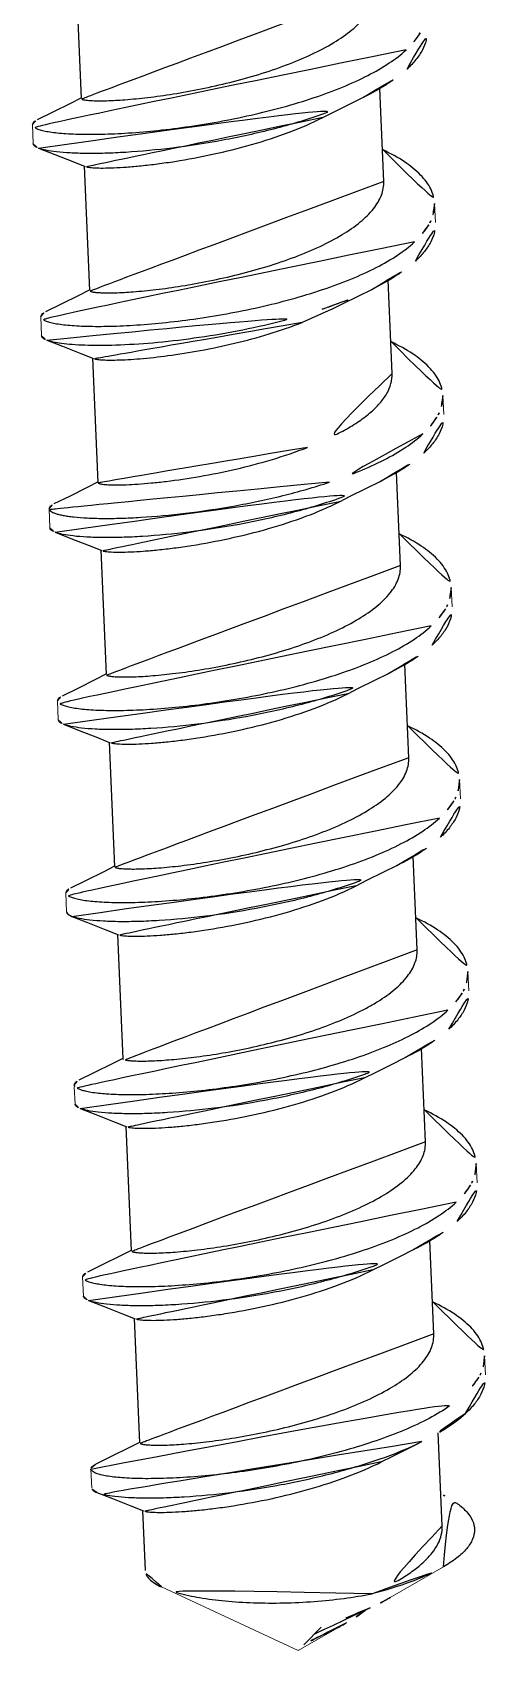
# Model space of a CAD drawing. Extents: x 16296675204 to 16296683393, y -37409618576 to -37409617244.
# Drawn here: x 16296676420.35 to 16296676424.9, y -37409617616.75 to -37409617600.48 of the extents above; entities that cross this region are included whole.
import ezdxf

# ---------------------------------------------------------------- set-up
doc = ezdxf.new("R2010")
doc.units = 0
doc.header["$LTSCALE"] = 10
doc.header["$MEASUREMENT"] = 0
doc.linetypes.add('ACAD_ISO02W100', pattern=[15, 12, -3])
doc.layers.get('0').update_dxf_attribs({"linetype": 'CONTINUOUS'})
doc.layers.add('虚线', color=8, linetype='ACAD_ISO02W100', lineweight=20)

msp = doc.modelspace()

# ---------------------------------------------------------------- linework, layer by layer
at = {"color": 7, "linetype": 'Continuous'}
for p, q in [((16296676420.784361, -37409617599.892418), (16296676420.838699, -37409617601.142899)), ((16296676423.87781, -37409617601.978027), (16296676423.83712, -37409617601.041451)), ((16296676420.75596, -37409617601.777939), (16296676420.877769, -37409617601.826942)), ((16296676420.86825, -37409617601.823112), (16296676420.922581, -37409617603.073593)), ((16296676423.961691, -37409617603.908722), (16296676423.92095, -37409617602.970917)), ((16296676423.34869, -37409617603.265869), (16296676423.057341, -37409617603.395668)), ((16296676420.83614, -37409617603.707153), (16296676420.961651, -37409617603.757629)), ((16296676420.952141, -37409617603.753807), (16296676421.00647, -37409617605.004288)), ((16296676424.04558, -37409617605.839417), (16296676424.004881, -37409617604.902748)), ((16296676420.920031, -37409617605.637848), (16296676421.04553, -37409617605.688316)), ((16296676421.03602, -37409617605.684502), (16296676421.090349, -37409617606.934982)), ((16296676424.129471, -37409617607.770103), (16296676424.088779, -37409617606.833641)), ((16296676421.00391, -37409617607.568542), (16296676421.129419, -37409617607.619019)), ((16296676421.1199, -37409617607.615189), (16296676421.174231, -37409617608.865677)), ((16296676424.21335, -37409617609.700798), (16296676424.17263, -37409617608.763519)), ((16296676420.693581, -37409617609.321777), (16296676420.702009, -37409617609.339539)), ((16296676420.702009, -37409617609.339539), (16296676420.74581, -37409617609.365227)), ((16296676421.087799, -37409617609.499237), (16296676421.213301, -37409617609.549713)), ((16296676421.203791, -37409617609.545883), (16296676421.25812, -37409617610.796356)), ((16296676424.29723, -37409617611.631493), (16296676424.25654, -37409617610.694817)), ((16296676421.264151, -37409617610.802963), (16296676421.25812, -37409617610.796356)), ((16296676420.7775, -37409617611.077164), (16296676420.769079, -37409617611.059402)), ((16296676421.17168, -37409617611.429916), (16296676421.29719, -37409617611.480408)), ((16296676421.28767, -37409617611.476578), (16296676421.341999, -37409617612.727058)), ((16296676424.381121, -37409617613.562187), (16296676424.340429, -37409617612.625732)), ((16296676421.255569, -37409617613.360619), (16296676421.381069, -37409617613.411087)), ((16296676421.371559, -37409617613.407272), (16296676421.42589, -37409617614.657753)), ((16296676424.465, -37409617615.492882), (16296676424.42433, -37409617614.556648)), ((16296676421.339451, -37409617615.291313), (16296676421.464951, -37409617615.341789)), ((16296676421.455441, -37409617615.337967), (16296676421.48167, -37409617615.941742)), ((16296676423.37236, -37409617616.489594), (16296676423.567551, -37409617616.397972)), ((16296676423.567551, -37409617616.397972), (16296676423.74036, -37409617616.317581)), ((16296676423.07589, -37409617616.687668), (16296676423.250389, -37409617616.509583)), ((16296676423.257429, -37409617616.544579), (16296676423.175989, -37409617616.584213)), ((16296676423.257429, -37409617616.544579), (16296676423.283319, -37409617616.532066)), ((16296676423.283319, -37409617616.532066), (16296676423.37236, -37409617616.489594)), ((16296676423.50528, -37409617616.46566), (16296676423.498039, -37409617616.469818))]:
    msp.add_line(p, q, dxfattribs=at)
for points in [[(16296676420.836849, -37409617601.139267), (16296676420.73061, -37409617601.193153), (16296676420.553089, -37409617601.281754), (16296676420.397909, -37409617601.358124)], [(16296676423.264811, -37409617601.335182), (16296676423.3741, -37409617601.279778), (16296676423.535601, -37409617601.199219), (16296676423.674179, -37409617601.131027)], [(16296676420.41025, -37409617601.642464), (16296676420.573629, -37409617601.705917), (16296676420.75596, -37409617601.777939)], [(16296676420.92074, -37409617603.069962), (16296676420.814501, -37409617603.12384), (16296676420.636971, -37409617603.212448), (16296676420.4818, -37409617603.288818)], [(16296676423.34869, -37409617603.265869), (16296676423.457991, -37409617603.210472), (16296676423.61948, -37409617603.129913), (16296676423.75807, -37409617603.061722)], [(16296676420.49415, -37409617603.573158), (16296676420.65168, -37409617603.634338), (16296676420.83614, -37409617603.707153)], [(16296676421.00462, -37409617605.000664), (16296676420.89838, -37409617605.054527), (16296676420.72086, -37409617605.143143), (16296676420.56568, -37409617605.219513)], [(16296676423.432581, -37409617605.196564), (16296676423.54187, -37409617605.141159), (16296676423.703369, -37409617605.060608), (16296676423.841949, -37409617604.992416)], [(16296676420.578039, -37409617605.503853), (16296676420.735571, -37409617605.565033), (16296676420.920031, -37409617605.637848)], [(16296676421.088511, -37409617606.931351), (16296676420.98226, -37409617606.985229), (16296676420.804741, -37409617607.073837), (16296676420.64957, -37409617607.1502)], [(16296676423.51646, -37409617607.127258), (16296676423.625759, -37409617607.071854), (16296676423.787251, -37409617606.991302), (16296676423.92584, -37409617606.923111)], [(16296676420.661921, -37409617607.43454), (16296676420.81945, -37409617607.495728), (16296676421.00391, -37409617607.568542)], [(16296676421.17239, -37409617608.862053), (16296676421.066151, -37409617608.915916), (16296676420.88863, -37409617609.004517), (16296676420.73345, -37409617609.080887)], [(16296676423.600349, -37409617609.057953), (16296676423.709641, -37409617609.002548), (16296676423.87114, -37409617608.921989), (16296676424.00972, -37409617608.853813)], [(16296676420.74581, -37409617609.365227), (16296676420.903339, -37409617609.426407), (16296676421.087799, -37409617609.499237)], [(16296676421.256281, -37409617610.792732), (16296676421.15003, -37409617610.846611), (16296676420.972509, -37409617610.935219), (16296676420.817341, -37409617611.011589)], [(16296676423.684231, -37409617610.988647), (16296676423.79353, -37409617610.933243), (16296676423.955021, -37409617610.852676), (16296676424.093611, -37409617610.7845)], [(16296676420.829691, -37409617611.295929), (16296676420.987221, -37409617611.357109), (16296676421.17168, -37409617611.429916)], [(16296676421.34016, -37409617612.723427), (16296676421.233919, -37409617612.777313), (16296676421.0564, -37409617612.865913), (16296676420.90122, -37409617612.942284)], [(16296676423.76812, -37409617612.919342), (16296676423.877411, -37409617612.863937), (16296676424.0389, -37409617612.783379), (16296676424.17749, -37409617612.715187)], [(16296676420.91358, -37409617613.226624), (16296676421.0711, -37409617613.287804), (16296676421.255569, -37409617613.360619)], [(16296676421.424049, -37409617614.654121), (16296676421.317801, -37409617614.708), (16296676421.14028, -37409617614.796608), (16296676420.985109, -37409617614.872978)], [(16296676423.851999, -37409617614.850029), (16296676423.9613, -37409617614.794632), (16296676424.122789, -37409617614.714073), (16296676424.261379, -37409617614.645882)], [(16296676420.997459, -37409617615.157318), (16296676421.154989, -37409617615.218498), (16296676421.339451, -37409617615.291313)]]:
    msp.add_lwpolyline(points, dxfattribs=at)
msp.add_arc((16296676423.544729, -37409617617.099854), 2.130513, 63.614215, 64.7460272, dxfattribs=at)
for points, knots in [([(16296676423.793921, -37409617600.047333), (16296676423.79492, -37409617600.070129), (16296676423.79188, -37409617600.116943), (16296676423.765181, -37409617600.213051), (16296676423.69066, -37409617600.333458), (16296676423.553511, -37409617600.465218), (16296676423.370939, -37409617600.589989), (16296676423.149111, -37409617600.705887), (16296676422.895981, -37409617600.811157), (16296676422.62101, -37409617600.904022), (16296676422.334629, -37409617600.983192), (16296676422.04781, -37409617601.047882), (16296676421.771589, -37409617601.097878), (16296676421.51663, -37409617601.13356), (16296676421.29277, -37409617601.15583), (16296676421.129669, -37409617601.165154), (16296676421.02121, -37409617601.166718), (16296676420.958349, -37409617601.165604), (16296676420.90855, -37409617601.162483), (16296676420.87586, -37409617601.158524), (16296676420.85626, -37409617601.154007), (16296676420.846359, -37409617601.150703), (16296676420.83886, -37409617601.146408), (16296676420.838711, -37409617601.142899)], [0, 0, 0, 0, 0.020473379, 0.041728798, 0.088965914, 0.145235111, 0.211407373, 0.286735407, 0.369456346, 0.45715445, 0.547003048, 0.635953711, 0.72089852, 0.798816075, 0.866904958, 0.922705167, 0.945348959, 0.964216136, 0.979137713, 0.990017197, 0.993933035, 0.996848199, 1, 1, 1, 1]), ([(16296676424.11195, -37409617600.847069), (16296676424.14407, -37409617600.817398), (16296676424.201349, -37409617600.757599), (16296676424.267481, -37409617600.65995), (16296676424.30669, -37409617600.560364), (16296676424.313749, -37409617600.492393), (16296676424.312309, -37409617600.4599)], [0, 0, 0, 0, 0.292041526, 0.550741374, 0.78281625, 1, 1, 1, 1]), ([(16296676424.245211, -37409617600.483452), (16296676424.23661, -37409617600.498207), (16296676424.196251, -37409617600.560402), (16296676424.14542, -37409617600.615334), (16296676424.103559, -37409617600.653999)], [0, 0, 0, 0, 0.230554103, 1, 1, 1, 1]), ([(16296676424.103559, -37409617600.653999), (16296676424.05092, -37409617600.702629), (16296676423.92701, -37409617600.796318), (16296676423.71175, -37409617600.919632), (16296676423.45862, -37409617601.034523), (16296676423.069771, -37409617601.177681), (16296676422.543409, -37409617601.319633), (16296676422.003189, -37409617601.417198), (16296676421.578779, -37409617601.468773), (16296676421.28705, -37409617601.492897), (16296676421.02446, -37409617601.503967), (16296676420.827259, -37409617601.503349), (16296676420.689659, -37409617601.496689), (16296676420.603189, -37409617601.489517), (16296676420.52869, -37409617601.480087), (16296676420.46706, -37409617601.468987), (16296676420.417419, -37409617601.455658), (16296676420.377899, -37409617601.44062), (16296676420.35034, -37409617601.420677), (16296676420.349661, -37409617601.405983)], [0, 0, 0, 0, 0.054597863, 0.117772364, 0.188714815, 0.266126351, 0.433268236, 0.603274144, 0.683953964, 0.758925557, 0.826238258, 0.884142891, 0.909099898, 0.931175109, 0.95025002, 0.966227437, 0.979060216, 0.988785799, 1, 1, 1, 1]), ([(16296676423.674179, -37409617601.131027), (16296676423.75868, -37409617601.089684), (16296676423.911921, -37409617601.005791), (16296676424.052971, -37409617600.901558), (16296676424.11195, -37409617600.847069)], [0, 0, 0, 0, 0.539521217, 1, 1, 1, 1]), ([(16296676420.41025, -37409617601.642464), (16296676420.43446, -37409617601.651787), (16296676420.494801, -37409617601.666809), (16296676420.60099, -37409617601.682259), (16296676420.73646, -37409617601.692703), (16296676420.898849, -37409617601.697243), (16296676421.08556, -37409617601.695007), (16296676421.37396, -37409617601.681587), (16296676421.76936, -37409617601.643929), (16296676422.265539, -37409617601.567383), (16296676422.767241, -37409617601.457642), (16296676423.241091, -37409617601.317017), (16296676423.53813, -37409617601.197617), (16296676423.674179, -37409617601.131027)], [0, 0, 0, 0, 0.023274835, 0.055459237, 0.096230148, 0.145031457, 0.201128559, 0.263646902, 0.403927526, 0.557104088, 0.713663413, 0.864151134, 1, 1, 1, 1]), ([(16296676420.349661, -37409617601.405983), (16296676420.34948, -37409617601.401947), (16296676420.351851, -37409617601.392807), (16296676420.36186, -37409617601.380676), (16296676420.377609, -37409617601.368767), (16296676420.390539, -37409617601.361732), (16296676420.397909, -37409617601.358124)], [0, 0, 0, 0, 0.169903477, 0.38015767, 0.653504715, 1, 1, 1, 1]), ([(16296676423.264799, -37409617601.335167), (16296676423.15584, -37409617601.390846), (16296676422.92103, -37409617601.491203), (16296676422.550409, -37409617601.611366), (16296676422.166479, -37409617601.706657), (16296676421.849569, -37409617601.765846), (16296676421.609699, -37409617601.800453), (16296676421.447639, -37409617601.819366), (16296676421.30142, -37409617601.83239), (16296676421.17363, -37409617601.839958), (16296676421.06649, -37409617601.842743), (16296676420.981939, -37409617601.841339), (16296676420.926241, -37409617601.837349), (16296676420.89423, -37409617601.831978), (16296676420.88245, -37409617601.828827), (16296676420.877769, -37409617601.826927)], [0, 0, 0, 0, 0.149149321, 0.310484672, 0.474509807, 0.630988682, 0.703233264, 0.769884543, 0.829849333, 0.882139273, 0.925907836, 0.960437192, 0.985216736, 0.99385246, 1, 1, 1, 1]), ([(16296676420.358049, -37409617601.599022), (16296676420.358231, -37409617601.603027), (16296676420.36141, -37409617601.611931), (16296676420.372419, -37409617601.623138), (16296676420.38913, -37409617601.633629), (16296676420.402599, -37409617601.639503), (16296676420.41025, -37409617601.642464)], [0, 0, 0, 0, 0.170000844, 0.380271754, 0.653548251, 1, 1, 1, 1]), ([(16296676423.871861, -37409617601.660637), (16296676423.946171, -37409617601.695969), (16296676424.079679, -37409617601.768501), (16296676424.223909, -37409617601.881393), (16296676424.306801, -37409617601.97802), (16296676424.3508, -37409617602.049339), (16296676424.378889, -37409617602.122597), (16296676424.386721, -37409617602.172859), (16296676424.38781, -37409617602.197533)], [0, 0, 0, 0, 0.316990066, 0.583646465, 0.699612004, 0.805856751, 0.904870208, 1, 1, 1, 1]), ([(16296676423.8778, -37409617601.978027), (16296676423.87879, -37409617602.000816), (16296676423.87579, -37409617602.047638), (16296676423.849051, -37409617602.143738), (16296676423.774561, -37409617602.264153), (16296676423.6374, -37409617602.395912), (16296676423.454821, -37409617602.520683), (16296676423.23299, -37409617602.636581), (16296676422.97986, -37409617602.741852), (16296676422.704889, -37409617602.834709), (16296676422.41851, -37409617602.913887), (16296676422.131689, -37409617602.978577), (16296676421.855471, -37409617603.028572), (16296676421.60051, -37409617603.064247), (16296676421.376659, -37409617603.086517), (16296676421.21356, -37409617603.09584), (16296676421.105089, -37409617603.09742), (16296676421.042231, -37409617603.096291), (16296676420.99243, -37409617603.09317), (16296676420.95974, -37409617603.089218), (16296676420.940149, -37409617603.084702), (16296676420.93025, -37409617603.081398), (16296676420.922729, -37409617603.077103), (16296676420.922581, -37409617603.073593)], [0, 0, 0, 0, 0.020473109, 0.041728852, 0.088964898, 0.145233819, 0.211407294, 0.286736722, 0.36945788, 0.457155013, 0.547002835, 0.63595387, 0.720899785, 0.798817581, 0.86690496, 0.922702885, 0.945351231, 0.964212898, 0.979139644, 0.990015343, 0.993929586, 0.996847636, 1, 1, 1, 1]), ([(16296676424.38781, -37409617602.197533), (16296676424.389111, -37409617602.226898), (16296676424.38369, -37409617602.287903), (16296676424.36348, -37409617602.345512), (16296676424.35034, -37409617602.373657)], [0, 0, 0, 0, 0.486192478, 1, 1, 1, 1]), ([(16296676424.195829, -37409617602.777763), (16296676424.22794, -37409617602.748108), (16296676424.2852, -37409617602.688339), (16296676424.351311, -37409617602.590736), (16296676424.390539, -37409617602.491211), (16296676424.397619, -37409617602.423279), (16296676424.39621, -37409617602.3908)], [0, 0, 0, 0, 0.292048077, 0.550747257, 0.782820688, 1, 1, 1, 1]), ([(16296676424.330139, -37409617602.412354), (16296676424.32152, -37409617602.427261), (16296676424.280979, -37409617602.490173), (16296676424.2297, -37409617602.545662), (16296676424.187441, -37409617602.584686)], [0, 0, 0, 0, 0.230375107, 1, 1, 1, 1]), ([(16296676424.35034, -37409617602.373657), (16296676424.34882, -37409617602.376907), (16296676424.34252, -37409617602.390022), (16296676424.335621, -37409617602.402847), (16296676424.330139, -37409617602.412354)], [0, 0, 0, 0, 0.245966155, 1, 1, 1, 1]), ([(16296676424.187441, -37409617602.584686), (16296676424.1348, -37409617602.633324), (16296676424.01088, -37409617602.727028), (16296676423.795589, -37409617602.850349), (16296676423.542419, -37409617602.96524), (16296676423.15353, -37409617603.108421), (16296676422.627131, -37409617603.250359), (16296676422.086889, -37409617603.347923), (16296676421.66247, -37409617603.399483), (16296676421.370741, -37409617603.423607), (16296676421.10817, -37409617603.434669), (16296676420.910999, -37409617603.434036), (16296676420.77342, -37409617603.427383), (16296676420.686979, -37409617603.420197), (16296676420.61249, -37409617603.410767), (16296676420.550871, -37409617603.399673), (16296676420.501249, -37409617603.38633), (16296676420.46175, -37409617603.3713), (16296676420.43421, -37409617603.351341), (16296676420.43355, -37409617603.336639)], [0, 0, 0, 0, 0.054600543, 0.117783657, 0.188737132, 0.266159541, 0.433309613, 0.60331789, 0.684002339, 0.758972711, 0.826278771, 0.884173677, 0.909125167, 0.931195935, 0.950266523, 0.966240412, 0.979069487, 0.988791659, 1, 1, 1, 1]), ([(16296676423.75807, -37409617603.061722), (16296676423.84255, -37409617603.020378), (16296676423.9958, -37409617602.936493), (16296676424.13685, -37409617602.83226), (16296676424.195829, -37409617602.777763)], [0, 0, 0, 0, 0.53945091, 1, 1, 1, 1]), ([(16296676423.258011, -37409617603.262589), (16296676423.302971, -37409617603.24762), (16296676423.472651, -37409617603.18853), (16296676423.639219, -37409617603.119904), (16296676423.75807, -37409617603.061722)], [0, 0, 0, 0, 0.263643768, 1, 1, 1, 1]), ([(16296676420.43355, -37409617603.336639), (16296676420.433371, -37409617603.332626), (16296676420.435749, -37409617603.323479), (16296676420.445761, -37409617603.311363), (16296676420.46151, -37409617603.299454), (16296676420.47443, -37409617603.292419), (16296676420.4818, -37409617603.288818)], [0, 0, 0, 0, 0.169915353, 0.380200073, 0.6535533, 1, 1, 1, 1]), ([(16296676420.49416, -37409617603.573158), (16296676420.51424, -37409617603.58091), (16296676420.563049, -37409617603.593964), (16296676420.64806, -37409617603.608177), (16296676420.754829, -37409617603.618958), (16296676420.936581, -37409617603.628487), (16296676421.20686, -37409617603.626534), (16296676421.572439, -37409617603.603378), (16296676421.979799, -37409617603.556664), (16296676422.409031, -37409617603.485336), (16296676422.839161, -37409617603.389664), (16296676423.121161, -37409617603.308167), (16296676423.258011, -37409617603.262589)], [0, 0, 0, 0, 0.023014529, 0.053783274, 0.092115092, 0.13766088, 0.248319327, 0.380822512, 0.529134388, 0.68649583, 0.845784146, 1, 1, 1, 1]), ([(16296676423.057341, -37409617603.395668), (16296676422.948521, -37409617603.43821), (16296676422.724001, -37409617603.514801), (16296676422.381479, -37409617603.606827), (16296676422.04213, -37409617603.678131), (16296676421.72471, -37409617603.72863), (16296676421.481791, -37409617603.755676), (16296676421.311621, -37409617603.767807), (16296676421.206499, -37409617603.772324), (16296676421.118469, -37409617603.773247), (16296676421.048809, -37409617603.771057), (16296676421.002661, -37409617603.767021), (16296676420.97578, -37409617603.762108), (16296676420.965719, -37409617603.759277), (16296676420.961651, -37409617603.757629)], [0, 0, 0, 0, 0.163619595, 0.331822259, 0.496383853, 0.648977094, 0.781754885, 0.838514165, 0.887839372, 0.92908934, 0.961746733, 0.985430199, 0.993851252, 1, 1, 1, 1]), ([(16296676420.44194, -37409617603.529739), (16296676420.44212, -37409617603.53376), (16296676420.445299, -37409617603.542648), (16296676420.45632, -37409617603.553848), (16296676420.47304, -37409617603.564331), (16296676420.486509, -37409617603.570213), (16296676420.49416, -37409617603.573158)], [0, 0, 0, 0, 0.169972294, 0.380251106, 0.653586153, 1, 1, 1, 1]), ([(16296676423.95471, -37409617603.590851), (16296676424.02919, -37409617603.626213), (16296676424.163, -37409617603.698799), (16296676424.30755, -37409617603.811836), (16296676424.390619, -37409617603.9086), (16296676424.434681, -37409617603.980026), (16296676424.462811, -37409617604.053398), (16296676424.470631, -37409617604.103722), (16296676424.471701, -37409617604.128433)], [0, 0, 0, 0, 0.317069623, 0.583760876, 0.699715129, 0.805931528, 0.904908301, 1, 1, 1, 1]), ([(16296676423.961691, -37409617603.908722), (16296676423.96315, -37409617603.942146), (16296676423.95488, -37409617604.012466), (16296676423.91073, -37409617604.114616), (16296676423.83732, -37409617604.214127), (16296676423.736731, -37409617604.310547), (16296676423.611031, -37409617604.403503), (16296676423.404921, -37409617604.526512), (16296676423.23288, -37409617604.603302), (16296676423.11187, -37409617604.65062)], [0, 0, 0, 0, 0.084468713, 0.175528037, 0.278039555, 0.394648873, 0.526115147, 0.671938529, 1, 1, 1, 1]), ([(16296676424.471701, -37409617604.128433), (16296676424.472969, -37409617604.1576), (16296676424.467621, -37409617604.21814), (16296676424.44767, -37409617604.275368), (16296676424.4347, -37409617604.303337)], [0, 0, 0, 0, 0.486351794, 1, 1, 1, 1]), ([(16296676424.27972, -37409617604.708458), (16296676424.31184, -37409617604.67878), (16296676424.369129, -37409617604.61898), (16296676424.435261, -37409617604.521317), (16296676424.47447, -37409617604.421722), (16296676424.48152, -37409617604.353737), (16296676424.48008, -37409617604.321251)], [0, 0, 0, 0, 0.292051707, 0.550748806, 0.782818398, 1, 1, 1, 1]), ([(16296676424.41239, -37409617604.345863), (16296676424.403799, -37409617604.360519), (16296676424.363541, -37409617604.422318), (16296676424.31296, -37409617604.476929), (16296676424.27133, -37409617604.515388)], [0, 0, 0, 0, 0.230654947, 1, 1, 1, 1]), ([(16296676424.4347, -37409617604.303337), (16296676424.433041, -37409617604.306908), (16296676424.42613, -37409617604.321342), (16296676424.418489, -37409617604.335426), (16296676424.41239, -37409617604.345863)], [0, 0, 0, 0, 0.245565464, 1, 1, 1, 1]), ([(16296676424.27133, -37409617604.515388), (16296676424.21804, -37409617604.564621), (16296676424.0924, -37409617604.659409), (16296676423.873949, -37409617604.783943), (16296676423.61697, -37409617604.899811), (16296676423.431299, -37409617604.967644), (16296676423.333509, -37409617605.000214)], [0, 0, 0, 0, 0.204888905, 0.442210902, 0.708951981, 1, 1, 1, 1]), ([(16296676423.11187, -37409617604.65062), (16296676422.99646, -37409617604.69574), (16296676422.758261, -37409617604.776314), (16296676422.395741, -37409617604.871597), (16296676422.03932, -37409617604.943657), (16296676421.7558, -37409617604.986), (16296676421.548759, -37409617605.008652), (16296676421.414209, -37409617605.019783), (16296676421.29645, -37409617605.026169), (16296676421.197371, -37409617605.028343), (16296676421.11837, -37409617605.026863), (16296676421.06101, -37409617605.022636), (16296676421.026461, -37409617605.016647), (16296676421.010599, -37409617605.010597), (16296676421.006559, -37409617605.006187), (16296676421.00647, -37409617605.004288)], [0, 0, 0, 0, 0.172480272, 0.34952702, 0.521413894, 0.678347525, 0.748337476, 0.811271997, 0.866244616, 0.912441095, 0.949215814, 0.976059777, 0.99272841, 0.997353392, 1, 1, 1, 1]), ([(16296676423.841949, -37409617604.992416), (16296676423.926451, -37409617604.951073), (16296676424.079691, -37409617604.867172), (16296676424.220739, -37409617604.762947), (16296676424.27972, -37409617604.708458)], [0, 0, 0, 0, 0.539499968, 1, 1, 1, 1]), ([(16296676423.333509, -37409617605.000214), (16296676423.17886, -37409617605.051712), (16296676422.860041, -37409617605.14212), (16296676422.37587, -37409617605.244217), (16296676421.8997, -37409617605.315453), (16296676421.520969, -37409617605.350594), (16296676421.24435, -37409617605.363258), (16296676421.06435, -37409617605.365517), (16296676420.906719, -37409617605.361473), (16296676420.790569, -37409617605.353104), (16296676420.7108, -37409617605.343353), (16296676420.66119, -37409617605.335289), (16296676420.618731, -37409617605.326233), (16296676420.58357, -37409617605.316277), (16296676420.55574, -37409617605.305588), (16296676420.535259, -37409617605.294167), (16296676420.52169, -37409617605.281952), (16296676420.517639, -37409617605.271858), (16296676420.517429, -37409617605.267357)], [0, 0, 0, 0, 0.169969886, 0.345127085, 0.515660394, 0.671738197, 0.74149642, 0.804356511, 0.859406159, 0.905882318, 0.925710051, 0.943188311, 0.958273757, 0.970953616, 0.981258983, 0.989287038, 0.995306043, 1, 1, 1, 1]), ([(16296676420.578039, -37409617605.503853), (16296676420.602261, -37409617605.513191), (16296676420.6626, -37409617605.528214), (16296676420.768801, -37409617605.543648), (16296676420.90428, -37409617605.554092), (16296676421.06669, -37409617605.558617), (16296676421.25342, -37409617605.556396), (16296676421.541821, -37409617605.542969), (16296676421.93721, -37409617605.505302), (16296676422.43338, -37409617605.428757), (16296676422.93507, -37409617605.319008), (16296676423.40889, -37409617605.178398), (16296676423.705919, -37409617605.059013), (16296676423.841949, -37409617604.992416)], [0, 0, 0, 0, 0.023277942, 0.0554649, 0.096239823, 0.145048108, 0.201149802, 0.263671785, 0.403950559, 0.557120703, 0.713681163, 0.864163486, 1, 1, 1, 1]), ([(16296676420.517429, -37409617605.267357), (16296676420.51725, -37409617605.263344), (16296676420.519621, -37409617605.254204), (16296676420.529631, -37409617605.242058), (16296676420.54538, -37409617605.230164), (16296676420.55831, -37409617605.223106), (16296676420.56568, -37409617605.219513)], [0, 0, 0, 0, 0.169906992, 0.380145026, 0.653498445, 1, 1, 1, 1]), ([(16296676423.43257, -37409617605.196564), (16296676423.32361, -37409617605.252243), (16296676423.088791, -37409617605.352577), (16296676422.71817, -37409617605.472763), (16296676422.33423, -37409617605.568047), (16296676422.017321, -37409617605.627243), (16296676421.77746, -37409617605.661827), (16296676421.615391, -37409617605.680763), (16296676421.469179, -37409617605.693779), (16296676421.341379, -37409617605.70134), (16296676421.234249, -37409617605.704132), (16296676421.1497, -37409617605.702728), (16296676421.094, -37409617605.698738), (16296676421.061991, -37409617605.693359), (16296676421.050211, -37409617605.690224), (16296676421.04554, -37409617605.688316)], [0, 0, 0, 0, 0.149150169, 0.310486837, 0.474513135, 0.630992301, 0.703238111, 0.769888065, 0.829853885, 0.882142426, 0.925910121, 0.960439367, 0.985215964, 0.993851966, 1, 1, 1, 1]), ([(16296676420.52582, -37409617605.460426), (16296676420.525999, -37409617605.464447), (16296676420.52919, -37409617605.473343), (16296676420.540211, -37409617605.484543), (16296676420.556919, -37409617605.495033), (16296676420.5704, -37409617605.5009), (16296676420.578039, -37409617605.503853)], [0, 0, 0, 0, 0.170001417, 0.38031259, 0.653588561, 1, 1, 1, 1]), ([(16296676424.03965, -37409617605.522049), (16296676424.11397, -37409617605.557373), (16296676424.247471, -37409617605.629898), (16296676424.39168, -37409617605.742783), (16296676424.474569, -37409617605.839401), (16296676424.51856, -37409617605.910713), (16296676424.54665, -37409617605.983963), (16296676424.554489, -37409617606.03421), (16296676424.55558, -37409617606.058884)], [0, 0, 0, 0, 0.317000232, 0.583666773, 0.699629161, 0.805867642, 0.904875914, 1, 1, 1, 1]), ([(16296676424.04557, -37409617605.839417), (16296676424.04656, -37409617605.862213), (16296676424.04356, -37409617605.909027), (16296676424.016821, -37409617606.005127), (16296676423.94232, -37409617606.125542), (16296676423.80517, -37409617606.257294), (16296676423.622589, -37409617606.382072), (16296676423.400761, -37409617606.497971), (16296676423.147631, -37409617606.603233), (16296676422.87266, -37409617606.696098), (16296676422.586281, -37409617606.775269), (16296676422.299459, -37409617606.839973), (16296676422.023239, -37409617606.889961), (16296676421.76827, -37409617606.925636), (16296676421.54442, -37409617606.947906), (16296676421.38133, -37409617606.95723), (16296676421.272869, -37409617606.958801), (16296676421.209999, -37409617606.957672), (16296676421.1602, -37409617606.954559), (16296676421.12751, -37409617606.9506), (16296676421.10792, -37409617606.946083), (16296676421.098009, -37409617606.942787), (16296676421.0905, -37409617606.938492), (16296676421.090361, -37409617606.934982)], [0, 0, 0, 0, 0.020473002, 0.041729138, 0.088965208, 0.145233793, 0.211406747, 0.286736229, 0.369457741, 0.457155141, 0.54700295, 0.635953768, 0.720899608, 0.798817914, 0.866905807, 0.922703783, 0.945350945, 0.964213393, 0.979140238, 0.990015267, 0.993930377, 0.996848763, 1, 1, 1, 1]), ([(16296676424.55558, -37409617606.058884), (16296676424.55687, -37409617606.088173), (16296676424.5515, -37409617606.149002), (16296676424.531401, -37409617606.206467), (16296676424.51833, -37409617606.234573)], [0, 0, 0, 0, 0.486262534, 1, 1, 1, 1]), ([(16296676424.3636, -37409617606.639153), (16296676424.39572, -37409617606.609482), (16296676424.452999, -37409617606.54969), (16296676424.519119, -37409617606.452042), (16296676424.55834, -37409617606.352463), (16296676424.565399, -37409617606.2845), (16296676424.563971, -37409617606.252007)], [0, 0, 0, 0, 0.292042019, 0.550739331, 0.782814934, 1, 1, 1, 1]), ([(16296676424.497219, -37409617606.274933), (16296676424.488609, -37409617606.289726), (16296676424.448191, -37409617606.352173), (16296676424.397209, -37409617606.407288), (16296676424.355221, -37409617606.446083)], [0, 0, 0, 0, 0.230493294, 1, 1, 1, 1]), ([(16296676424.51833, -37409617606.234573), (16296676424.51676, -37409617606.237953), (16296676424.510189, -37409617606.25164), (16296676424.50297, -37409617606.265022), (16296676424.497219, -37409617606.274933)], [0, 0, 0, 0, 0.245792502, 1, 1, 1, 1]), ([(16296676424.355221, -37409617606.446083), (16296676424.30258, -37409617606.494713), (16296676424.178671, -37409617606.588402), (16296676423.9634, -37409617606.711708), (16296676423.71027, -37409617606.826591), (16296676423.321421, -37409617606.969757), (16296676422.79505, -37409617607.11171), (16296676422.254829, -37409617607.209282), (16296676421.830429, -37409617607.260841), (16296676421.5387, -37409617607.284981), (16296676421.27611, -37409617607.296051), (16296676421.078911, -37409617607.295433), (16296676420.941311, -37409617607.288773), (16296676420.854851, -37409617607.281601), (16296676420.78034, -37409617607.272179), (16296676420.71871, -37409617607.261063), (16296676420.669069, -37409617607.247726), (16296676420.62956, -37409617607.232697), (16296676420.60199, -37409617607.212761), (16296676420.60132, -37409617607.198051)], [0, 0, 0, 0, 0.054597986, 0.117772217, 0.188715866, 0.266129497, 0.433272362, 0.603276075, 0.683956074, 0.75892818, 0.826240366, 0.884144047, 0.90910043, 0.931175064, 0.950249452, 0.966226519, 0.979059587, 0.988785469, 1, 1, 1, 1]), ([(16296676423.92584, -37409617606.923111), (16296676424.01033, -37409617606.881752), (16296676424.16357, -37409617606.797867), (16296676424.304621, -37409617606.693626), (16296676424.3636, -37409617606.639153)], [0, 0, 0, 0, 0.539524449, 1, 1, 1, 1]), ([(16296676420.66193, -37409617607.43454), (16296676420.68614, -37409617607.443893), (16296676420.746481, -37409617607.4589), (16296676420.85268, -37409617607.474342), (16296676420.988159, -37409617607.484787), (16296676421.150551, -37409617607.489319), (16296676421.337259, -37409617607.487091), (16296676421.62566, -37409617607.473671), (16296676422.021049, -37409617607.435997), (16296676422.51722, -37409617607.359459), (16296676423.018921, -37409617607.249718), (16296676423.49275, -37409617607.109093), (16296676423.789789, -37409617606.9897), (16296676423.92584, -37409617606.923111)], [0, 0, 0, 0, 0.023277451, 0.055464633, 0.09623774, 0.14503984, 0.201136904, 0.263654313, 0.403933677, 0.557110773, 0.713667872, 0.864152084, 1, 1, 1, 1]), ([(16296676423.51646, -37409617607.127258), (16296676423.40749, -37409617607.182922), (16296676423.17268, -37409617607.283279), (16296676422.80205, -37409617607.403442), (16296676422.418119, -37409617607.498741), (16296676422.10121, -37409617607.55793), (16296676421.86134, -37409617607.592529), (16296676421.69928, -37409617607.611458), (16296676421.553061, -37409617607.624474), (16296676421.42527, -37409617607.632042), (16296676421.31813, -37409617607.634819), (16296676421.233589, -37409617607.633423), (16296676421.177879, -37409617607.629433), (16296676421.14587, -37409617607.624062), (16296676421.13409, -37409617607.620911), (16296676421.129431, -37409617607.619019)], [0, 0, 0, 0, 0.149151547, 0.310488778, 0.474514623, 0.630994236, 0.703239379, 0.769892041, 0.82985295, 0.88214777, 0.925908982, 0.960442813, 0.985217861, 0.993857596, 1, 1, 1, 1]), ([(16296676420.60132, -37409617607.198051), (16296676420.60113, -37409617607.194038), (16296676420.6035, -37409617607.184883), (16296676420.61352, -37409617607.172752), (16296676420.629259, -37409617607.160843), (16296676420.6422, -37409617607.153809), (16296676420.649561, -37409617607.1502)], [0, 0, 0, 0, 0.16990336, 0.380157728, 0.653503805, 1, 1, 1, 1]), ([(16296676420.609699, -37409617607.391083), (16296676420.60988, -37409617607.395103), (16296676420.61305, -37409617607.403999), (16296676420.624069, -37409617607.415207), (16296676420.640791, -37409617607.425713), (16296676420.65428, -37409617607.431587), (16296676420.66193, -37409617607.43454)], [0, 0, 0, 0, 0.169972429, 0.380207642, 0.653495903, 1, 1, 1, 1]), ([(16296676424.123249, -37409617607.452606), (16296676424.197611, -37409617607.48793), (16296676424.331181, -37409617607.560471), (16296676424.475479, -37409617607.673393), (16296676424.55842, -37409617607.77005), (16296676424.60244, -37409617607.841393), (16296676424.63055, -37409617607.914688), (16296676424.63838, -37409617607.964958), (16296676424.639469, -37409617607.989632)], [0, 0, 0, 0, 0.31700398, 0.58366878, 0.699633119, 0.805873057, 0.904878898, 1, 1, 1, 1]), ([(16296676424.129459, -37409617607.770103), (16296676424.130449, -37409617607.7929), (16296676424.12742, -37409617607.839706), (16296676424.100731, -37409617607.935829), (16296676424.026199, -37409617608.056229), (16296676423.88905, -37409617608.187988), (16296676423.70647, -37409617608.312759), (16296676423.48464, -37409617608.428673), (16296676423.23152, -37409617608.533928), (16296676422.956551, -37409617608.626793), (16296676422.67017, -37409617608.705963), (16296676422.38335, -37409617608.77066), (16296676422.10713, -37409617608.820648), (16296676421.852171, -37409617608.856331), (16296676421.628309, -37409617608.878601), (16296676421.465219, -37409617608.887917), (16296676421.35675, -37409617608.889503), (16296676421.29389, -37409617608.888367), (16296676421.244089, -37409617608.885246), (16296676421.211399, -37409617608.881287), (16296676421.191799, -37409617608.876793), (16296676421.1819, -37409617608.873466), (16296676421.1744, -37409617608.869186), (16296676421.17424, -37409617608.865677)], [0, 0, 0, 0, 0.020473564, 0.04172826, 0.088965556, 0.145235416, 0.211408292, 0.286736393, 0.36945677, 0.457154207, 0.547002859, 0.635953903, 0.72089867, 0.798815541, 0.866903441, 0.922703135, 0.9453491, 0.964214973, 0.979136713, 0.990017623, 0.993931108, 0.99684619, 1, 1, 1, 1]), ([(16296676424.639469, -37409617607.989632), (16296676424.64076, -37409617608.018967), (16296676424.635349, -37409617608.079857), (16296676424.6152, -37409617608.137398), (16296676424.6021, -37409617608.165512)], [0, 0, 0, 0, 0.486228803, 1, 1, 1, 1]), ([(16296676424.447491, -37409617608.569847), (16296676424.479601, -37409617608.540176), (16296676424.53686, -37409617608.480408), (16296676424.60297, -37409617608.382797), (16296676424.6422, -37409617608.283257), (16296676424.649269, -37409617608.215317), (16296676424.64786, -37409617608.182854)], [0, 0, 0, 0, 0.292052229, 0.550751429, 0.782822512, 1, 1, 1, 1]), ([(16296676424.581261, -37409617608.205353), (16296676424.572651, -37409617608.220177), (16296676424.5322, -37409617608.282722), (16296676424.48115, -37409617608.337929), (16296676424.4391, -37409617608.376778)], [0, 0, 0, 0, 0.23046739, 1, 1, 1, 1]), ([(16296676424.6021, -37409617608.165512), (16296676424.60054, -37409617608.168854), (16296676424.594049, -37409617608.182373), (16296676424.586941, -37409617608.195572), (16296676424.581261, -37409617608.205353)], [0, 0, 0, 0, 0.245845959, 1, 1, 1, 1]), ([(16296676424.4391, -37409617608.376778), (16296676424.386459, -37409617608.425407), (16296676424.26252, -37409617608.519112), (16296676424.04722, -37409617608.642441), (16296676423.794029, -37409617608.757339), (16296676423.405121, -37409617608.90052), (16296676422.8787, -37409617609.04245), (16296676422.33844, -37409617609.140022), (16296676421.914021, -37409617609.191566), (16296676421.62229, -37409617609.215691), (16296676421.35973, -37409617609.226753), (16296676421.162571, -37409617609.22612), (16296676421.025, -37409617609.219452), (16296676420.93856, -37409617609.212273), (16296676420.86408, -37409617609.202843), (16296676420.802469, -37409617609.191727), (16296676420.752859, -37409617609.178398), (16296676420.713381, -37409617609.163368), (16296676420.68585, -37409617609.143387), (16296676420.6852, -37409617609.128708)], [0, 0, 0, 0, 0.054603244, 0.117790983, 0.188748185, 0.266174072, 0.433328141, 0.603342662, 0.684027826, 0.758996965, 0.826299971, 0.88419148, 0.909141168, 0.931210114, 0.950278412, 0.96625021, 0.979076455, 0.988795864, 1, 1, 1, 1]), ([(16296676424.00972, -37409617608.853813), (16296676424.094219, -37409617608.812447), (16296676424.247459, -37409617608.728569), (16296676424.38851, -37409617608.624329), (16296676424.447491, -37409617608.569847)], [0, 0, 0, 0, 0.539494874, 1, 1, 1, 1]), ([(16296676420.745819, -37409617609.365227), (16296676420.770041, -37409617609.374588), (16296676420.830379, -37409617609.389587), (16296676420.93659, -37409617609.405037), (16296676421.072069, -37409617609.415466), (16296676421.23448, -37409617609.420013), (16296676421.4212, -37409617609.417793), (16296676421.709591, -37409617609.40435), (16296676422.10498, -37409617609.366692), (16296676422.60116, -37409617609.290154), (16296676423.10285, -37409617609.180389), (16296676423.57667, -37409617609.03978), (16296676423.87369, -37409617608.920387), (16296676424.00972, -37409617608.853813)], [0, 0, 0, 0, 0.023283223, 0.05546621, 0.09624573, 0.145052013, 0.201149906, 0.263670519, 0.403945888, 0.55712444, 0.713687283, 0.864163515, 1, 1, 1, 1]), ([(16296676420.6852, -37409617609.128708), (16296676420.68502, -37409617609.124687), (16296676420.68741, -37409617609.115547), (16296676420.69742, -37409617609.103416), (16296676420.713169, -37409617609.09153), (16296676420.726089, -37409617609.084503), (16296676420.73345, -37409617609.080887)], [0, 0, 0, 0, 0.16992357, 0.38022582, 0.65358107, 1, 1, 1, 1]), ([(16296676423.60034, -37409617609.057953), (16296676423.491381, -37409617609.113617), (16296676423.256571, -37409617609.213966), (16296676422.88595, -37409617609.334137), (16296676422.502029, -37409617609.429428), (16296676422.18512, -37409617609.488617), (16296676421.945259, -37409617609.523216), (16296676421.78319, -37409617609.542137), (16296676421.636971, -37409617609.555161), (16296676421.50918, -37409617609.562729), (16296676421.40205, -37409617609.565521), (16296676421.31749, -37409617609.564117), (16296676421.26178, -37409617609.56012), (16296676421.229759, -37409617609.554741), (16296676421.217979, -37409617609.551613), (16296676421.213301, -37409617609.549713)], [0, 0, 0, 0, 0.149146896, 0.310480309, 0.47450344, 0.630980145, 0.703226469, 0.769875206, 0.829841981, 0.882131615, 0.92589884, 0.960430965, 0.98521186, 0.9938523, 1, 1, 1, 1]), ([(16296676424.206329, -37409617609.382912), (16296676424.280821, -37409617609.418266), (16296676424.414619, -37409617609.49086), (16296676424.559179, -37409617609.603889), (16296676424.64225, -37409617609.700653), (16296676424.686319, -37409617609.772072), (16296676424.71446, -37409617609.845444), (16296676424.722281, -37409617609.895767), (16296676424.723351, -37409617609.920471)], [0, 0, 0, 0, 0.317074859, 0.583767401, 0.69972188, 0.805937477, 0.904912273, 1, 1, 1, 1]), ([(16296676424.213341, -37409617609.700798), (16296676424.2143, -37409617609.722954), (16296676424.211531, -37409617609.768402), (16296676424.186449, -37409617609.861618), (16296676424.116341, -37409617609.978661), (16296676423.986481, -37409617610.107277), (16296676423.84704, -37409617610.205582), (16296676423.716351, -37409617610.281601), (16296676423.56592, -37409617610.358887), (16296676423.35972, -37409617610.447563), (16296676423.095381, -37409617610.54023), (16296676422.818239, -37409617610.620117), (16296676422.53834, -37409617610.686447), (16296676422.26586, -37409617610.738853), (16296676422.010731, -37409617610.77755), (16296676421.78228, -37409617610.803253), (16296676421.61237, -37409617610.815529), (16296676421.49605, -37409617610.819588), (16296676421.425449, -37409617610.820107), (16296676421.36692, -37409617610.818542), (16296676421.32086, -37409617610.815338), (16296676421.28793, -37409617610.8106), (16296676421.270201, -37409617610.80619), (16296676421.264151, -37409617610.802963)], [0, 0, 0, 0, 0.019949674, 0.040622226, 0.086348835, 0.140533423, 0.204107457, 0.239292727, 0.276520643, 0.356191232, 0.440992957, 0.528376955, 0.61556515, 0.699693723, 0.777943317, 0.847660759, 0.90646861, 0.931142014, 0.952365898, 0.969972679, 0.983823942, 0.993829037, 1, 1, 1, 1]), ([(16296676424.723351, -37409617609.920471), (16296676424.724621, -37409617609.949654), (16296676424.71928, -37409617610.010208), (16296676424.69932, -37409617610.067436), (16296676424.68635, -37409617610.095421)], [0, 0, 0, 0, 0.486349005, 1, 1, 1, 1]), ([(16296676424.53137, -37409617610.500542), (16296676424.56349, -37409617610.470863), (16296676424.620781, -37409617610.411057), (16296676424.686899, -37409617610.313423), (16296676424.72612, -37409617610.213821), (16296676424.73317, -37409617610.145851), (16296676424.731741, -37409617610.113373)], [0, 0, 0, 0, 0.292045552, 0.550743366, 0.782816347, 1, 1, 1, 1]), ([(16296676424.66403, -37409617610.137947), (16296676424.655439, -37409617610.152611), (16296676424.615179, -37409617610.214409), (16296676424.56461, -37409617610.269012), (16296676424.52298, -37409617610.307472)], [0, 0, 0, 0, 0.230656596, 1, 1, 1, 1]), ([(16296676424.68635, -37409617610.095421), (16296676424.68469, -37409617610.098991), (16296676424.677771, -37409617610.113426), (16296676424.670139, -37409617610.127533), (16296676424.66403, -37409617610.137947)], [0, 0, 0, 0, 0.245563423, 1, 1, 1, 1]), ([(16296676424.52298, -37409617610.307472), (16296676424.472191, -37409617610.354393), (16296676424.35321, -37409617610.444969), (16296676424.146919, -37409617610.564743), (16296676423.90476, -37409617610.67672), (16296676423.53229, -37409617610.817146), (16296676423.02549, -37409617610.958321), (16296676422.502701, -37409617611.057617), (16296676422.0879, -37409617611.11245), (16296676421.798349, -37409617611.139877), (16296676421.53368, -37409617611.154808), (16296676421.300751, -37409617611.158203), (16296676421.105671, -37409617611.151283), (16296676420.96924, -37409617611.137657), (16296676420.883181, -37409617611.121597), (16296676420.83622, -37409617611.109032), (16296676420.801571, -37409617611.095306), (16296676420.78347, -37409617611.083603), (16296676420.7775, -37409617611.077164)], [0, 0, 0, 0, 0.052925578, 0.113929582, 0.182305603, 0.256900525, 0.41842685, 0.584226952, 0.663827556, 0.73862395, 0.806797547, 0.866691075, 0.916864198, 0.956159758, 0.97147833, 0.983842928, 0.993284766, 1, 1, 1, 1]), ([(16296676424.093611, -37409617610.7845), (16296676424.178101, -37409617610.743141), (16296676424.331341, -37409617610.659264), (16296676424.472389, -37409617610.555023), (16296676424.53137, -37409617610.500542)], [0, 0, 0, 0, 0.539503301, 1, 1, 1, 1]), ([(16296676420.829691, -37409617611.295929), (16296676420.85391, -37409617611.305267), (16296676420.914249, -37409617611.320282), (16296676421.020451, -37409617611.335732), (16296676421.15593, -37409617611.346184), (16296676421.31834, -37409617611.350708), (16296676421.50506, -37409617611.34848), (16296676421.793461, -37409617611.335052), (16296676422.18885, -37409617611.297394), (16296676422.68502, -37409617611.22084), (16296676423.18671, -37409617611.111092), (16296676423.66054, -37409617610.970467), (16296676423.957569, -37409617610.851082), (16296676424.093611, -37409617610.7845)], [0, 0, 0, 0, 0.023278161, 0.055464345, 0.096238152, 0.145044978, 0.201145712, 0.263667008, 0.403946744, 0.557117268, 0.713676107, 0.864160027, 1, 1, 1, 1]), ([(16296676420.769091, -37409617611.059402), (16296676420.768921, -37409617611.055382), (16296676420.771299, -37409617611.046242), (16296676420.781309, -37409617611.034111), (16296676420.79705, -37409617611.022217), (16296676420.809971, -37409617611.01519), (16296676420.817329, -37409617611.011589)], [0, 0, 0, 0, 0.170002224, 0.380284964, 0.653627633, 1, 1, 1, 1]), ([(16296676423.684231, -37409617610.988647), (16296676423.57526, -37409617611.044312), (16296676423.34045, -37409617611.144669), (16296676422.96982, -37409617611.264832), (16296676422.58589, -37409617611.360123), (16296676422.26898, -37409617611.419319), (16296676422.02911, -37409617611.453911), (16296676421.86705, -37409617611.472847), (16296676421.720831, -37409617611.485863), (16296676421.59304, -37409617611.493423), (16296676421.485901, -37409617611.496208), (16296676421.40136, -37409617611.494812), (16296676421.34565, -37409617611.490807), (16296676421.313641, -37409617611.485443), (16296676421.301861, -37409617611.4823), (16296676421.297199, -37409617611.4804)], [0, 0, 0, 0, 0.149151641, 0.310488822, 0.474514879, 0.630994891, 0.703239224, 0.769892709, 0.829853406, 0.88214752, 0.925910242, 0.960442242, 0.985219482, 0.993857283, 1, 1, 1, 1]), ([(16296676420.77747, -37409617611.25251), (16296676420.77766, -37409617611.256531), (16296676420.780849, -37409617611.265419), (16296676420.791861, -37409617611.276619), (16296676420.808571, -37409617611.287102), (16296676420.82205, -37409617611.292976), (16296676420.829691, -37409617611.295929)], [0, 0, 0, 0, 0.170000822, 0.380312058, 0.653587015, 1, 1, 1, 1]), ([(16296676424.29154, -37409617611.31424), (16296676424.36582, -37409617611.349564), (16296676424.499269, -37409617611.422073), (16296676424.643419, -37409617611.534943), (16296676424.726271, -37409617611.631554), (16296676424.770241, -37409617611.702843), (16296676424.798321, -37409617611.776077), (16296676424.806141, -37409617611.826317), (16296676424.80723, -37409617611.850983)], [0, 0, 0, 0, 0.316984328, 0.583642202, 0.699605425, 0.805848851, 0.904865104, 1, 1, 1, 1]), ([(16296676424.29723, -37409617611.631493), (16296676424.29822, -37409617611.654289), (16296676424.295191, -37409617611.701103), (16296676424.26849, -37409617611.797211), (16296676424.19397, -37409617611.917618), (16296676424.05682, -37409617612.049377), (16296676423.874241, -37409617612.174149), (16296676423.652411, -37409617612.290047), (16296676423.39929, -37409617612.395317), (16296676423.124319, -37409617612.488182), (16296676422.837931, -37409617612.567352), (16296676422.551121, -37409617612.632042), (16296676422.274891, -37409617612.682037), (16296676422.01993, -37409617612.71772), (16296676421.79608, -37409617612.73999), (16296676421.63298, -37409617612.749313), (16296676421.524521, -37409617612.750893), (16296676421.46166, -37409617612.749763), (16296676421.41186, -37409617612.746628), (16296676421.379169, -37409617612.742683), (16296676421.35957, -37409617612.738167), (16296676421.34967, -37409617612.734863), (16296676421.342159, -37409617612.730583), (16296676421.341999, -37409617612.727058)], [0, 0, 0, 0, 0.020473475, 0.041728158, 0.088964996, 0.145234985, 0.211408388, 0.286736944, 0.369457343, 0.457154365, 0.547002637, 0.635953943, 0.720899135, 0.798815965, 0.866903198, 0.922701915, 0.945350058, 0.964213156, 0.979137274, 0.990016397, 0.993929271, 0.996845638, 1, 1, 1, 1]), ([(16296676424.80723, -37409617611.850983), (16296676424.808531, -37409617611.88031), (16296676424.803129, -37409617611.9412), (16296676424.78299, -37409617611.998734), (16296676424.769899, -37409617612.02684)], [0, 0, 0, 0, 0.486236323, 1, 1, 1, 1]), ([(16296676424.769899, -37409617612.02684), (16296676424.768351, -37409617612.030167), (16296676424.761881, -37409617612.04364), (16296676424.75478, -37409617612.056824), (16296676424.74913, -37409617612.066566)], [0, 0, 0, 0, 0.245857641, 1, 1, 1, 1]), ([(16296676424.615259, -37409617612.431229), (16296676424.647369, -37409617612.401573), (16296676424.704639, -37409617612.341782), (16296676424.77076, -37409617612.244148), (16296676424.80998, -37409617612.144592), (16296676424.817051, -37409617612.07663), (16296676424.81562, -37409617612.044151)], [0, 0, 0, 0, 0.292043294, 0.550738335, 0.782814433, 1, 1, 1, 1]), ([(16296676424.74913, -37409617612.066566), (16296676424.74052, -37409617612.081413), (16296676424.70005, -37409617612.144028), (16296676424.64896, -37409617612.19928), (16296676424.606871, -37409617612.238159)], [0, 0, 0, 0, 0.230450077, 1, 1, 1, 1]), ([(16296676424.606871, -37409617612.238159), (16296676424.55423, -37409617612.286789), (16296676424.430321, -37409617612.380478), (16296676424.21505, -37409617612.503792), (16296676423.96191, -37409617612.618683), (16296676423.573059, -37409617612.761864), (16296676423.04669, -37409617612.903793), (16296676422.50647, -37409617613.001373), (16296676422.082069, -37409617613.052933), (16296676421.79034, -37409617613.077057), (16296676421.52775, -37409617613.088127), (16296676421.330549, -37409617613.087509), (16296676421.192961, -37409617613.080849), (16296676421.106501, -37409617613.073677), (16296676421.032, -37409617613.064247), (16296676420.970369, -37409617613.053146), (16296676420.920731, -37409617613.039818), (16296676420.88121, -37409617613.02478), (16296676420.853649, -37409617613.004837), (16296676420.85297, -37409617612.990143)], [0, 0, 0, 0, 0.054597982, 0.117772989, 0.188718325, 0.26613377, 0.433277369, 0.603279155, 0.68396037, 0.758932412, 0.826243632, 0.884145924, 0.909101493, 0.931175503, 0.95024938, 0.966226134, 0.979059343, 0.988785389, 1, 1, 1, 1]), ([(16296676424.17749, -37409617612.715187), (16296676424.26199, -37409617612.673843), (16296676424.41523, -37409617612.589943), (16296676424.55628, -37409617612.485718), (16296676424.615259, -37409617612.431229)], [0, 0, 0, 0, 0.539524369, 1, 1, 1, 1]), ([(16296676420.91358, -37409617613.226624), (16296676420.937799, -37409617613.235962), (16296676420.99814, -37409617613.250977), (16296676421.10434, -37409617613.266434), (16296676421.239811, -37409617613.276863), (16296676421.40221, -37409617613.281403), (16296676421.588909, -37409617613.279167), (16296676421.87731, -37409617613.265747), (16296676422.272699, -37409617613.228081), (16296676422.768869, -37409617613.151543), (16296676423.270571, -37409617613.041786), (16296676423.7444, -37409617612.901176), (16296676424.041439, -37409617612.781776), (16296676424.17749, -37409617612.715187)], [0, 0, 0, 0, 0.023277126, 0.055464244, 0.096237863, 0.145040377, 0.201136599, 0.263652555, 0.403931043, 0.55711011, 0.71366948, 0.864152802, 1, 1, 1, 1]), ([(16296676420.85297, -37409617612.990143), (16296676420.852791, -37409617612.986107), (16296676420.85516, -37409617612.976967), (16296676420.86517, -37409617612.964844), (16296676420.88092, -37409617612.952927), (16296676420.89385, -37409617612.945877), (16296676420.90122, -37409617612.942284)], [0, 0, 0, 0, 0.169903529, 0.380158629, 0.653504146, 1, 1, 1, 1]), ([(16296676423.76811, -37409617612.919327), (16296676423.659149, -37409617612.975014), (16296676423.42433, -37409617613.075363), (16296676423.053711, -37409617613.195534), (16296676422.669781, -37409617613.290817), (16296676422.352859, -37409617613.350014), (16296676422.113001, -37409617613.384613), (16296676421.95093, -37409617613.403526), (16296676421.80472, -37409617613.41655), (16296676421.67692, -37409617613.424118), (16296676421.56979, -37409617613.426903), (16296676421.485241, -37409617613.425507), (16296676421.429541, -37409617613.421509), (16296676421.39753, -37409617613.416138), (16296676421.38574, -37409617613.412987), (16296676421.381069, -37409617613.411087)], [0, 0, 0, 0, 0.149149687, 0.310486399, 0.47451221, 0.630990713, 0.703238262, 0.769886689, 0.829852598, 0.882142093, 0.925906892, 0.960439979, 0.985212718, 0.993851629, 1, 1, 1, 1]), ([(16296676420.861361, -37409617613.183151), (16296676420.86153, -37409617613.187172), (16296676420.8647, -37409617613.196083), (16296676420.875719, -37409617613.207291), (16296676420.892441, -37409617613.217789), (16296676420.90593, -37409617613.223671), (16296676420.91358, -37409617613.226624)], [0, 0, 0, 0, 0.169964867, 0.380181947, 0.653474866, 1, 1, 1, 1]), ([(16296676424.374571, -37409617613.244522), (16296676424.44898, -37409617613.279861), (16296676424.582649, -37409617613.352417), (16296676424.727051, -37409617613.465393), (16296676424.810049, -37409617613.562088), (16296676424.85409, -37409617613.633461), (16296676424.88221, -37409617613.706787), (16296676424.890039, -37409617613.757088), (16296676424.891121, -37409617613.781769)], [0, 0, 0, 0, 0.317025497, 0.583703323, 0.699664704, 0.805896192, 0.904890745, 1, 1, 1, 1]), ([(16296676424.381109, -37409617613.562187), (16296676424.382111, -37409617613.584976), (16296676424.37908, -37409617613.631798), (16296676424.352369, -37409617613.727913), (16296676424.277849, -37409617613.848312), (16296676424.140699, -37409617613.980072), (16296676423.95813, -37409617614.104843), (16296676423.7363, -37409617614.220741), (16296676423.483179, -37409617614.326012), (16296676423.2082, -37409617614.418877), (16296676422.92182, -37409617614.498047), (16296676422.635, -37409617614.562737), (16296676422.35878, -37409617614.612732), (16296676422.103821, -37409617614.648407), (16296676421.879959, -37409617614.670677), (16296676421.716869, -37409617614.680008), (16296676421.6084, -37409617614.681572), (16296676421.54554, -37409617614.68045), (16296676421.495741, -37409617614.67733), (16296676421.463051, -37409617614.67337), (16296676421.443451, -37409617614.668861), (16296676421.43355, -37409617614.665558), (16296676421.42605, -37409617614.661263), (16296676421.4259, -37409617614.657753)], [0, 0, 0, 0, 0.020473245, 0.041728988, 0.088965889, 0.145234832, 0.211406996, 0.286735168, 0.36945637, 0.457154548, 0.547003017, 0.635953616, 0.720898527, 0.798816287, 0.866905314, 0.922705415, 0.94534904, 0.964216011, 0.979138017, 0.990016959, 0.993933095, 0.996848558, 1, 1, 1, 1]), ([(16296676424.891121, -37409617613.781769), (16296676424.892401, -37409617613.811028), (16296676424.88703, -37409617613.871773), (16296676424.86697, -37409617613.929161), (16296676424.85393, -37409617613.957207)], [0, 0, 0, 0, 0.4862875, 1, 1, 1, 1]), ([(16296676424.85393, -37409617613.957207), (16296676424.85231, -37409617613.960693), (16296676424.84557, -37409617613.974747), (16296676424.83814, -37409617613.988487), (16296676424.832199, -37409617613.99865)], [0, 0, 0, 0, 0.245678898, 1, 1, 1, 1]), ([(16296676424.699141, -37409617614.361923), (16296676424.73126, -37409617614.332253), (16296676424.78853, -37409617614.272469), (16296676424.85465, -37409617614.174843), (16296676424.893869, -37409617614.075272), (16296676424.90093, -37409617614.007317), (16296676424.899509, -37409617613.974831)], [0, 0, 0, 0, 0.292056837, 0.550755007, 0.782823466, 1, 1, 1, 1]), ([(16296676424.832199, -37409617613.99865), (16296676424.82361, -37409617614.013367), (16296676424.783279, -37409617614.075439), (16296676424.732531, -37409617614.130257), (16296676424.69075, -37409617614.168854)], [0, 0, 0, 0, 0.230590143, 1, 1, 1, 1]), ([(16296676420.936859, -37409617614.920792), (16296676420.9375, -37409617614.935493), (16296676420.96505, -37409617614.955437), (16296676421.00453, -37409617614.970482), (16296676421.05415, -37409617614.983818), (16296676421.115761, -37409617614.994926), (16296676421.19025, -37409617615.004356), (16296676421.27669, -37409617615.011528), (16296676421.41427, -37409617615.018204), (16296676421.61145, -37409617615.018829), (16296676421.87402, -37409617615.007767), (16296676422.165751, -37409617614.983643), (16296676422.59017, -37409617614.932091), (16296676423.13043, -37409617614.834511), (16296676423.656851, -37409617614.692581), (16296676424.045731, -37409617614.5494), (16296676424.298901, -37409617614.434509), (16296676424.514179, -37409617614.31118), (16296676424.638109, -37409617614.217484), (16296676424.69075, -37409617614.168854)], [0, 0, 0, 0, 0.011206243, 0.020925731, 0.033752728, 0.049727465, 0.068795041, 0.090867587, 0.115818466, 0.17371389, 0.241019356, 0.315991417, 0.396676654, 0.566688736, 0.733845498, 0.811265967, 0.882215058, 0.945398505, 1, 1, 1, 1]), ([(16296676424.699141, -37409617614.361923), (16296676424.64016, -37409617614.416412), (16296676424.499109, -37409617614.520638), (16296676424.345869, -37409617614.60453), (16296676424.261379, -37409617614.645882)], [0, 0, 0, 0, 0.460484822, 1, 1, 1, 1]), ([(16296676424.261379, -37409617614.645882), (16296676424.12534, -37409617614.712471), (16296676423.82831, -37409617614.831863), (16296676423.35449, -37409617614.972481), (16296676422.852791, -37409617615.082222), (16296676422.356621, -37409617615.158768), (16296676421.961229, -37409617615.196442), (16296676421.672819, -37409617615.209862), (16296676421.486111, -37409617615.212097), (16296676421.3237, -37409617615.207558), (16296676421.188231, -37409617615.197121), (16296676421.082029, -37409617615.181671), (16296676421.021681, -37409617615.166656), (16296676420.997471, -37409617615.157318)], [0, 0, 0, 0, 0.13583658, 0.286322626, 0.44288252, 0.596055755, 0.73633849, 0.798857963, 0.854957575, 0.903759421, 0.944536504, 0.976722472, 1, 1, 1, 1]), ([(16296676420.985121, -37409617614.872978), (16296676420.977751, -37409617614.876579), (16296676420.96483, -37409617614.883614), (16296676420.94907, -37409617614.895508), (16296676420.93906, -37409617614.907631), (16296676420.93668, -37409617614.916779), (16296676420.936859, -37409617614.920792)], [0, 0, 0, 0, 0.34642441, 0.619843364, 0.830083111, 1, 1, 1, 1]), ([(16296676423.851999, -37409617614.850029), (16296676423.743031, -37409617614.905693), (16296676423.508221, -37409617615.006058), (16296676423.13759, -37409617615.126221), (16296676422.75366, -37409617615.221512), (16296676422.43675, -37409617615.280708), (16296676422.19688, -37409617615.3153), (16296676422.034821, -37409617615.334229), (16296676421.888599, -37409617615.347237), (16296676421.760811, -37409617615.354813), (16296676421.653681, -37409617615.357597), (16296676421.56913, -37409617615.356194), (16296676421.51342, -37409617615.352203), (16296676421.481409, -37409617615.346832), (16296676421.469641, -37409617615.343681), (16296676421.46497, -37409617615.341789)], [0, 0, 0, 0, 0.149151478, 0.31048856, 0.474514817, 0.630995063, 0.703238956, 0.769892419, 0.829853799, 0.882146537, 0.925911243, 0.960441442, 0.985220316, 0.993856255, 1, 1, 1, 1]), ([(16296676420.997471, -37409617615.157318), (16296676420.98982, -37409617615.154373), (16296676420.97633, -37409617615.148483), (16296676420.95961, -37409617615.137993), (16296676420.94858, -37409617615.126793), (16296676420.945419, -37409617615.117882), (16296676420.94524, -37409617615.113861)], [0, 0, 0, 0, 0.346428266, 0.619846065, 0.830082511, 1, 1, 1, 1]), ([(16296676424.476839, -37409617615.905251), (16296676424.52401, -37409617615.878052), (16296676424.60783, -37409617615.823547), (16296676424.70932, -37409617615.730743), (16296676424.77367, -37409617615.634369), (16296676424.79668, -37409617615.533707), (16296676424.773991, -37409617615.434921), (16296676424.71125, -37409617615.344498), (16296676424.614491, -37409617615.261436), (16296676424.53557, -37409617615.214348), (16296676424.49156, -37409617615.191277)], [0, 0, 0, 0, 0.166705908, 0.30498428, 0.418609207, 0.516376469, 0.612122232, 0.719699096, 0.847860038, 1, 1, 1, 1]), ([(16296676424.464991, -37409617615.492882), (16296676424.466299, -37409617615.523079), (16296676424.459961, -37409617615.586143), (16296676424.424351, -37409617615.678513), (16296676424.36442, -37409617615.769073), (16296676424.28163, -37409617615.857353), (16296676424.177469, -37409617615.943047), (16296676424.00518, -37409617616.057716), (16296676423.859859, -37409617616.130493), (16296676423.75721, -37409617616.175797)], [0, 0, 0, 0, 0.087650051, 0.180986983, 0.284412069, 0.400609382, 0.5306809, 0.674656517, 1, 1, 1, 1]), ([(16296676421.644449, -37409617616.106133), (16296676421.62067, -37409617616.095032), (16296676421.578291, -37409617616.072517), (16296676421.526039, -37409617616.032539), (16296676421.491791, -37409617615.98938), (16296676421.48234, -37409617615.956848), (16296676421.48168, -37409617615.941742)], [0, 0, 0, 0, 0.326048254, 0.593898114, 0.812173354, 1, 1, 1, 1]), ([(16296676423.75721, -37409617616.175797), (16296676423.89299, -37409617616.141243), (16296676424.086889, -37409617616.08313), (16296676424.324751, -37409617615.985603), (16296676424.42915, -37409617615.932762), (16296676424.476839, -37409617615.905251)], [0, 0, 0, 0, 0.54534261, 0.785687015, 1, 1, 1, 1]), ([(16296676423.75721, -37409617616.175797), (16296676423.665079, -37409617616.193947), (16296676423.473221, -37409617616.22464), (16296676423.177851, -37409617616.254639), (16296676422.87421, -37409617616.269341), (16296676422.575041, -37409617616.268143), (16296676422.29283, -37409617616.251106), (16296676422.03919, -37409617616.219139), (16296676421.824659, -37409617616.173752), (16296676421.698021, -37409617616.131126), (16296676421.644449, -37409617616.106133)], [0, 0, 0, 0, 0.131848702, 0.272569285, 0.416658786, 0.558454026, 0.692406674, 0.813391403, 0.917003534, 1, 1, 1, 1]), ([(16296676423.94302, -37409617616.213158), (16296676423.9272, -37409617616.22229), (16296676423.860861, -37409617616.259407), (16296676423.79273, -37409617616.293259), (16296676423.740351, -37409617616.317574)], [0, 0, 0, 0, 0.24026577, 1, 1, 1, 1]), ([(16296676423.740351, -37409617616.317574), (16296676423.700809, -37409617616.33593), (16296676423.54015, -37409617616.406609), (16296676423.374981, -37409617616.466377), (16296676423.250389, -37409617616.509583)], [0, 0, 0, 0, 0.248466818, 1, 1, 1, 1]), ([(16296676423.691891, -37409617616.3423), (16296676423.677971, -37409617616.353111), (16296676423.618019, -37409617616.397537), (16296676423.55463, -37409617616.437187), (16296676423.50528, -37409617616.46566)], [0, 0, 0, 0, 0.236280738, 1, 1, 1, 1]), ([(16296676423.498039, -37409617616.469818), (16296676423.4603, -37409617616.491402), (16296676423.384001, -37409617616.532333), (16296676423.27079, -37409617616.58802), (16296676423.167259, -37409617616.637749), (16296676423.103251, -37409617616.670624), (16296676423.07589, -37409617616.687668)], [0, 0, 0, 0, 0.274500485, 0.546494834, 0.79648394, 1, 1, 1, 1])]:
    msp.add_open_spline(points, degree=3, knots=knots, dxfattribs=at)
at = {"layer": '虚线', "color": 7, "linetype": 'Continuous'}
for p, q in [((16296676420.35804, -37409617601.599007), (16296676420.349649, -37409617601.405937)), ((16296676424.39621, -37409617602.390732), (16296676424.387831, -37409617602.197662)), ((16296676420.441931, -37409617603.529701), (16296676420.43354, -37409617603.336632)), ((16296676424.480101, -37409617604.321419), (16296676424.47171, -37409617604.128357)), ((16296676420.52581, -37409617605.460403), (16296676420.51742, -37409617605.267326)), ((16296676424.56398, -37409617606.252113), (16296676424.55559, -37409617606.059036)), ((16296676420.609699, -37409617607.39109), (16296676420.601311, -37409617607.198021)), ((16296676424.647869, -37409617608.182808), (16296676424.639481, -37409617607.989738)), ((16296676420.693581, -37409617609.321777), (16296676420.68519, -37409617609.128723)), ((16296676424.73175, -37409617610.113503), (16296676424.72336, -37409617609.920433)), ((16296676420.77746, -37409617611.25248), (16296676420.769859, -37409617611.077492)), ((16296676424.815639, -37409617612.044197), (16296676424.807249, -37409617611.851128)), ((16296676420.861349, -37409617613.183167), (16296676420.852961, -37409617612.990097)), ((16296676424.899521, -37409617613.974892), (16296676424.89113, -37409617613.781822)), ((16296676420.94523, -37409617615.113861), (16296676420.93685, -37409617614.920792)), ((16296676423.94298, -37409617616.213203), (16296676424.47681, -37409617615.905273)), ((16296676423.018061, -37409617616.746689), (16296676421.64467, -37409617616.106239)), ((16296676423.018061, -37409617616.746689), (16296676423.505421, -37409617616.465584))]:
    msp.add_line(p, q, dxfattribs=at)

doc.saveas('drawing.dxf')
